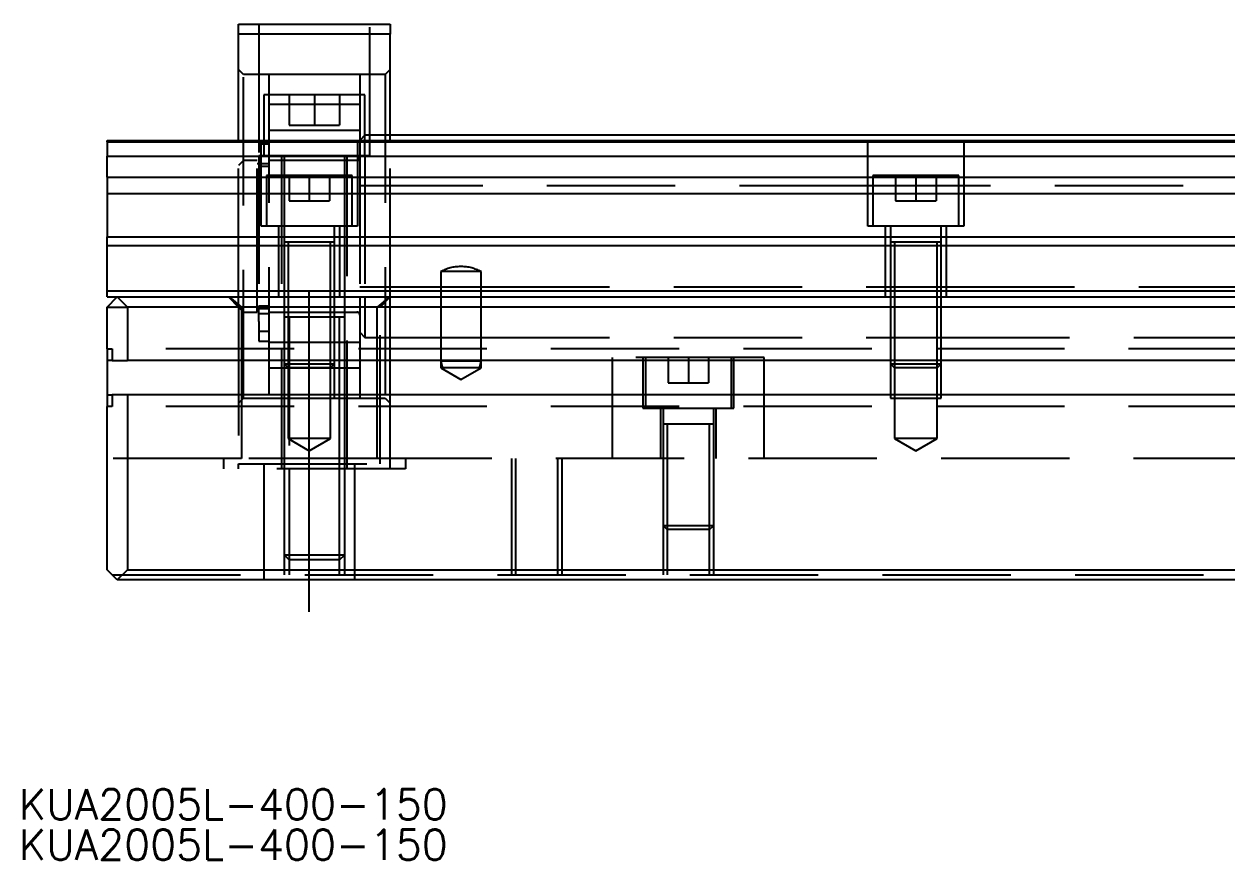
# Model space of a CAD drawing. Extents: x -10 to 750, y -346 to 120.
# Drawn here: x -8.2 to 110.8, y -345.5 to -262.8 of the extents above; entities that cross this region are included whole.
import ezdxf

# ---------------------------------------------------------------- set-up
doc = ezdxf.new("R2010")
doc.units = 0
doc.linetypes.add('CENTER', pattern=[50.8, 31.75, -6.35, 6.35, -6.35])
doc.linetypes.add('DASHED', pattern=[19.05, 12.7, -6.35])
doc.layers.get('0').update_dxf_attribs({"linetype": 'CONTINUOUS'})
doc.layers.add('CENTER', color=1, linetype='CENTER')
doc.styles.get("Standard").update_dxf_attribs({"font": 'txt.shx', "height": 3, "bigfont": 'bigfont.shx'})

# ---------------------------------------------------------------- blocks, each defined once
blk = doc.blocks.new('*U2')
at = {"color": 7, "linetype": 'CONTINUOUS'}
blk.add_text('KUA2005L-400-150', height=3, dxfattribs=at).set_placement((-8.73, -341.53))
blk = doc.blocks.new('*U3')
at = {"color": 7, "linetype": 'CONTINUOUS'}
blk.add_text('KUA2005L-400-150', height=3, dxfattribs=at).set_placement((-8.73, -345.53))

msp = doc.modelspace()

# ---------------------------------------------------------------- linework, layer by layer
at = {"color": 7, "linetype": 'CONTINUOUS'}
for p, q in [((13, -262.83), (28, -262.83)), ((13, -263.83), (13, -262.83)), ((28, -262.83), (28, -263.83)), ((13, -274.34), (13, -263.83)), ((28, -263.83), (13, -263.83)), ((28, -274.34), (28, -263.83)), ((0, -274.5), (0, -274.34)), ((0, -274.34), (125.5, -274.34)), ((0, -274.5), (0, -275.9)), ((0, -274.5), (125.5, -274.5)), ((125.5, -273.83), (28, -273.83)), ((0, -277.97), (0, -275.9)), ((0, -275.9), (125.5, -275.9)), ((0, -277.97), (0, -279.59)), ((0, -277.97), (125.5, -277.97)), ((0, -279.59), (0, -283.89)), ((0, -279.59), (125.5, -279.59)), ((0, -284.74), (0, -283.89)), ((0, -283.89), (125.5, -283.89)), ((0, -289.24), (0, -284.74)), ((0, -284.74), (400, -284.74)), ((0, -289.24), (400, -289.24)), ((0, -289.83), (0, -289.24)), ((0, -290.83), (1, -289.83)), ((0, -289.83), (1, -289.83)), ((1, -289.83), (399, -289.83)), ((1, -289.83), (2, -290.83)), ((0, -294.98), (0, -290.83)), ((398, -290.83), (2, -290.83)), ((2, -290.83), (2, -296.13)), ((22.5, -291.83), (17.5, -291.83)), ((23.5, -291.83), (17.5, -291.83)), ((23.5, -291.83), (22.5, -291.83)), ((0, -294.98), (0, -296.13)), ((0, -294.98), (0.5, -294.98)), ((0.5, -294.98), (0.5, -296.13)), ((0, -296.13), (0, -299.53)), ((0.5, -296.13), (0, -296.13)), ((0.5, -296.13), (2, -296.13)), ((398, -296.13), (2, -296.13)), ((0, -299.53), (0, -300.68)), ((0, -299.53), (0.5, -299.53)), ((2, -299.53), (0.5, -299.53)), ((0.5, -299.53), (0.5, -300.68)), ((398, -299.53), (2, -299.53)), ((2, -299.53), (2, -316.83)), ((0.5, -300.68), (0, -300.68)), ((0, -316.83), (0, -300.68)), ((60, -302.43), (55, -302.43)), ((1, -317.83), (0, -316.83)), ((2, -316.83), (1, -317.83)), ((2, -316.83), (398, -316.83)), ((399, -317.83), (1, -317.83))]:
    msp.add_line(p, q, dxfattribs=at)
at = {"color": 3, "linetype": 'DASHED'}
for p, q in [((15, -262.83), (15, -275.83)), ((26, -275.83), (26, -262.83)), ((13.5, -267.83), (13, -267.33)), ((28, -267.33), (27.5, -267.83)), ((16, -267.83), (13.5, -267.83)), ((13.5, -299.84), (13.5, -267.83)), ((25, -267.83), (16, -267.83)), ((16, -267.83), (16, -299.84)), ((27.5, -267.83), (25, -267.83)), ((25, -267.83), (25, -269.83)), ((27.5, -267.83), (27.5, -299.84)), ((15.5, -269.83), (15.5, -275.83)), ((25.5, -269.83), (15.5, -269.83)), ((18, -269.83), (18, -272.83)), ((20.5, -269.83), (20.5, -272.83)), ((23, -269.83), (23, -272.83)), ((25, -269.83), (25, -274.34)), ((25.5, -274.34), (25.5, -269.83)), ((25, -270.81), (16, -270.81)), ((25, -273.36), (16, -273.36)), ((18, -272.83), (20.5, -272.83)), ((20.5, -272.83), (23, -272.83)), ((13, -289.83), (13, -274.34)), ((16, -274.73), (15, -274.73)), ((15.25, -282.83), (15.25, -274.34)), ((24.75, -274.34), (24.75, -282.83)), ((25.5, -273.83), (25, -274.34)), ((25, -274.34), (25, -275.83)), ((28, -273.83), (25.5, -273.83)), ((25.5, -275.83), (25.5, -274.34)), ((28, -289.83), (28, -274.34)), ((75.25, -282.83), (75.25, -274.34)), ((84.75, -274.34), (84.75, -282.83)), ((15, -275.83), (26, -275.83)), ((15, -275.83), (15, -290.7)), ((17.25, -275.83), (17.25, -306.83)), ((17.5, -275.83), (17.5, -282.83)), ((23.5, -277.83), (23.5, -275.83)), ((23.75, -306.83), (23.75, -275.83)), ((25, -275.83), (25, -289.83)), ((25.5, -275.83), (25.5, -289.83)), ((13.5, -276.33), (13, -276.83)), ((14.85, -276.33), (13.5, -276.33)), ((14.85, -289.83), (14.85, -276.33)), ((16, -276.68), (14.85, -276.68)), ((16, -276.93), (15, -276.93)), ((23.5, -276.33), (16, -276.33)), ((24.7, -276.33), (23.5, -276.33)), ((25, -276.33), (24.7, -276.33)), ((15.75, -277.83), (15.75, -282.83)), ((24.25, -277.83), (15.75, -277.83)), ((18, -277.83), (18, -280.33)), ((20, -277.83), (20, -280.33)), ((22, -277.83), (22, -280.33)), ((23.5, -282.83), (23.5, -277.83)), ((24.25, -282.83), (24.25, -277.83)), ((75.75, -277.83), (75.75, -282.83)), ((84.25, -277.83), (75.75, -277.83)), ((78, -277.83), (78, -280.33)), ((80, -277.83), (80, -280.33)), ((82, -277.83), (82, -280.33)), ((84.25, -282.83), (84.25, -277.83)), ((28, -278.83), (25, -278.83)), ((75.25, -278.83), (28, -278.83)), ((75.75, -278.83), (75.25, -278.83)), ((84.25, -278.83), (75.75, -278.83)), ((84.75, -278.83), (84.25, -278.83)), ((125.5, -278.83), (84.75, -278.83)), ((18, -280.33), (20, -280.33)), ((20, -280.33), (22, -280.33)), ((78, -280.33), (80, -280.33)), ((80, -280.33), (82, -280.33)), ((24.75, -282.83), (15.25, -282.83)), ((17, -289.83), (17, -282.83)), ((17.5, -282.83), (17.5, -284.43)), ((22.5, -284.43), (22.5, -282.83)), ((23, -282.83), (23, -289.83)), ((23.5, -289.83), (23.5, -282.83)), ((84.75, -282.83), (75.25, -282.83)), ((77, -289.83), (77, -282.83)), ((77.5, -282.83), (77.5, -284.43)), ((82.5, -284.43), (82.5, -282.83)), ((83, -282.83), (83, -289.83)), ((17.5, -284.43), (17.5, -289.83)), ((17.5, -284.43), (17.5, -284.43)), ((17.5, -284.43), (17.5, -284.44)), ((22.5, -284.43), (17.5, -284.43)), ((22.5, -284.43), (17.5, -284.43)), ((22.5, -284.43), (17.5, -284.43)), ((17.9, -284.43), (17.9, -289.83)), ((22.1, -289.83), (22.1, -284.43)), ((22.5, -284.43), (22.5, -284.43)), ((22.5, -289.83), (22.5, -284.43)), ((22.5, -284.44), (22.5, -284.43)), ((77.5, -284.43), (77.5, -289.83)), ((77.5, -284.43), (77.5, -284.43)), ((77.5, -284.43), (77.5, -284.44)), ((82.5, -284.43), (77.5, -284.43)), ((77.9, -284.43), (77.9, -289.83)), ((82.1, -289.83), (82.1, -284.43)), ((82.5, -284.43), (82.5, -284.43)), ((82.5, -289.83), (82.5, -284.43)), ((82.5, -284.44), (82.5, -284.43)), ((33, -287.33), (33, -289.83)), ((37, -287.33), (33, -287.33)), ((35.06, -286.83), (34.94, -286.83)), ((37, -289.83), (37, -287.33)), ((25, -288.83), (28, -288.83)), ((28, -288.83), (33, -288.83)), ((33, -288.83), (37, -288.83)), ((37, -288.83), (77, -288.83)), ((77, -288.83), (77.5, -288.83)), ((77.5, -288.83), (77.9, -288.83)), ((77.9, -288.83), (82.1, -288.83)), ((82.1, -288.83), (82.5, -288.83)), ((82.5, -288.83), (83, -288.83)), ((83, -288.83), (137, -288.83)), ((12, -289.83), (13, -290.83)), ((12.06, -289.83), (13.29, -290.83)), ((13, -290.61), (13, -289.83)), ((14.85, -291.34), (14.85, -289.83)), ((17.5, -289.83), (17.5, -296.13)), ((17.5, -289.83), (17.5, -296.13)), ((17.9, -289.83), (17.9, -296.13)), ((22.1, -296.13), (22.1, -289.83)), ((22.5, -296.13), (22.5, -289.83)), ((22.5, -296.13), (22.5, -289.83)), ((23.5, -291.83), (23.5, -289.83)), ((25, -289.83), (25, -296.13)), ((25.5, -289.83), (25.5, -293.83)), ((27.94, -289.83), (26.71, -290.83)), ((27, -290.83), (28, -289.83)), ((28, -296.13), (28, -289.83)), ((33, -289.83), (33, -296.13)), ((37, -296.13), (37, -289.83)), ((77.5, -289.83), (77.5, -296.13)), ((77.5, -289.83), (77.5, -296.13)), ((77.9, -289.83), (77.9, -296.13)), ((82.1, -296.13), (82.1, -289.83)), ((82.5, -296.13), (82.5, -289.83)), ((82.5, -296.13), (82.5, -289.83)), ((0, -290.83), (2, -290.83)), ((13, -290.83), (13, -290.61)), ((13, -290.83), (13, -306.33)), ((13, -290.83), (13.29, -291.13)), ((13.29, -290.83), (13.29, -296.13)), ((13.29, -291.13), (13.5, -291.34)), ((13.5, -291.34), (14.85, -291.34)), ((14.85, -290.98), (16, -290.98)), ((15, -292.27), (15, -290.7)), ((15, -290.72), (16, -290.72)), ((15, -290.72), (16, -290.72)), ((16, -291.51), (15, -291.51)), ((16, -291.34), (22.5, -291.34)), ((22.5, -291.34), (23.5, -291.34)), ((23.5, -291.34), (24.7, -291.34)), ((24.7, -291.34), (25, -291.34)), ((26.71, -296.13), (26.71, -290.83)), ((27, -306.33), (27, -290.83)), ((15, -292.27), (15, -294.03)), ((23.5, -291.83), (17.5, -291.83)), ((18, -291.83), (18, -306.83)), ((23, -296.13), (23, -291.83)), ((23.5, -291.83), (23.5, -291.83)), ((23.5, -296.13), (23.5, -291.83)), ((23.5, -291.84), (23.5, -291.83)), ((15, -293.21), (16, -293.21)), ((25, -293.33), (25.5, -293.83)), ((25.5, -293.83), (26.71, -293.83)), ((26.71, -293.83), (28, -293.83)), ((28, -293.83), (33, -293.83)), ((33, -293.83), (37, -293.83)), ((37, -293.83), (77.5, -293.83)), ((77.5, -293.83), (77.9, -293.83)), ((77.9, -293.83), (82.1, -293.83)), ((82.1, -293.83), (82.5, -293.83)), ((82.5, -293.83), (133.29, -293.83)), ((399.5, -294.98), (0.5, -294.98)), ((15, -294.03), (15, -294.22)), ((15, -294.22), (16, -294.22)), ((16, -294.31), (22.5, -294.31)), ((22.5, -294.31), (23, -294.31)), ((23, -294.31), (23.5, -294.31)), ((23.5, -294.31), (25, -294.31)), ((13.29, -296.13), (13.29, -299.53)), ((17.5, -296.13), (17.5, -296.44)), ((17.5, -296.13), (17.5, -296.44)), ((17.9, -296.13), (17.9, -296.84)), ((22.1, -296.84), (22.1, -296.13)), ((22.5, -296.44), (22.5, -296.13)), ((22.5, -296.44), (22.5, -296.13)), ((23, -299.53), (23, -296.13)), ((23.5, -299.53), (23.5, -296.13)), ((25, -296.13), (25, -299.53)), ((26.71, -299.53), (26.71, -296.13)), ((28, -299.53), (28, -296.13)), ((33, -296.13), (33, -296.2)), ((33, -296.2), (33, -296.84)), ((33, -296.2), (33.17, -296.84)), ((37, -296.2), (33, -296.2)), ((36.83, -296.84), (37, -296.2)), ((37, -296.2), (37, -296.13)), ((37, -296.84), (37, -296.2)), ((65, -295.83), (50, -295.83)), ((50, -296.13), (50, -295.83)), ((50, -299.53), (50, -296.13)), ((53, -295.83), (53, -300.83)), ((53.25, -295.83), (53.25, -296.13)), ((53.25, -296.13), (53.25, -300.83)), ((55.5, -295.83), (55.5, -298.33)), ((57.5, -295.83), (57.5, -298.33)), ((59.5, -295.83), (59.5, -298.33)), ((61.75, -296.13), (61.75, -295.83)), ((61.75, -299.53), (61.75, -296.13)), ((62, -300.83), (62, -295.83)), ((65, -296.13), (65, -295.83)), ((65, -299.53), (65, -296.13)), ((77.5, -296.13), (77.5, -296.44)), ((77.5, -296.13), (77.5, -296.44)), ((77.9, -296.13), (77.9, -296.84)), ((82.1, -296.84), (82.1, -296.13)), ((82.5, -296.44), (82.5, -296.13)), ((82.5, -296.44), (82.5, -296.13)), ((16, -296.86), (25, -296.86)), ((17.5, -296.44), (17.9, -296.84)), ((17.5, -296.44), (22.5, -296.44)), ((17.5, -296.44), (17.5, -299.53)), ((22.1, -296.84), (17.9, -296.84)), ((17.9, -296.84), (17.9, -299.84)), ((22.1, -296.84), (22.5, -296.44)), ((22.1, -299.84), (22.1, -296.84)), ((22.5, -299.53), (22.5, -296.44)), ((33, -296.84), (35, -297.99)), ((37, -296.84), (33, -296.84)), ((35, -297.99), (37, -296.84)), ((77.5, -296.44), (77.9, -296.84)), ((77.5, -296.44), (82.5, -296.44)), ((77.5, -296.44), (77.5, -299.53)), ((82.1, -296.84), (77.9, -296.84)), ((77.9, -296.84), (77.9, -299.84)), ((82.1, -296.84), (82.5, -296.44)), ((82.1, -299.84), (82.1, -296.84)), ((82.5, -299.53), (82.5, -296.44)), ((55.5, -298.33), (57.5, -298.33)), ((57.5, -298.33), (59.5, -298.33)), ((13, -300.33), (13.5, -299.84)), ((13.29, -299.53), (13.29, -305.83)), ((13.5, -299.84), (16, -299.84)), ((16, -299.84), (17.5, -299.84)), ((17.5, -299.53), (17.5, -299.84)), ((17.5, -299.84), (22.5, -299.84)), ((17.5, -299.84), (17.5, -306.83)), ((17.9, -299.84), (17.9, -303.83)), ((22.1, -303.83), (22.1, -299.84)), ((22.5, -299.84), (22.5, -299.53)), ((22.5, -299.84), (23, -299.84)), ((23, -306.83), (23, -299.53)), ((23, -299.84), (23.5, -299.84)), ((23.5, -306.83), (23.5, -299.53)), ((23.5, -299.84), (25, -299.84)), ((25, -299.53), (25, -299.84)), ((25, -299.84), (27.5, -299.84)), ((26.71, -305.83), (26.71, -299.53)), ((27.5, -299.84), (28, -300.33)), ((28, -306.83), (28, -299.53)), ((50, -305.83), (50, -299.53)), ((61.75, -300.83), (61.75, -299.53)), ((65, -305.83), (65, -299.53)), ((77.5, -299.53), (77.5, -299.84)), ((77.5, -299.84), (82.5, -299.84)), ((77.9, -299.84), (77.9, -303.83)), ((82.1, -303.83), (82.1, -299.84)), ((82.5, -299.84), (82.5, -299.53)), ((399.5, -300.68), (0.5, -300.68)), ((53, -300.83), (62, -300.83)), ((54.75, -300.83), (54.75, -305.83)), ((55, -300.83), (55, -302.44)), ((60, -302.43), (60, -300.83)), ((60.25, -305.83), (60.25, -300.83)), ((55, -302.43), (55, -305.83)), ((60, -302.43), (55, -302.43)), ((55.4, -302.43), (55.4, -305.83)), ((59.6, -305.83), (59.6, -302.43)), ((60, -302.43), (60, -302.43)), ((60, -305.83), (60, -302.43)), ((60, -302.44), (60, -302.43)), ((17.9, -303.83), (20, -305.05)), ((22.1, -303.83), (17.9, -303.83)), ((20, -305.05), (22.1, -303.83)), ((77.9, -303.83), (80, -305.05)), ((82.1, -303.83), (77.9, -303.83)), ((80, -305.05), (82.1, -303.83)), ((13.29, -305.83), (0, -305.83)), ((11.5, -305.83), (11.5, -306.83)), ((29.5, -306.83), (11.5, -306.83)), ((13, -306.83), (13, -306.33)), ((13, -306.33), (27, -306.33)), ((26.71, -305.83), (13.29, -305.83)), ((15.5, -306.33), (15.5, -317.83)), ((17.5, -306.83), (17.5, -315.34)), ((17.5, -306.83), (17.5, -315.34)), ((18, -306.83), (18, -315.84)), ((23, -315.84), (23, -306.83)), ((23.5, -315.34), (23.5, -306.83)), ((23.5, -315.34), (23.5, -306.83)), ((24.5, -317.83), (24.5, -306.33)), ((133.29, -305.83), (26.71, -305.83)), ((29.5, -305.83), (29.5, -306.83)), ((40, -305.83), (40, -317.33)), ((40.4, -305.83), (40.4, -317.33)), ((44.6, -317.33), (44.6, -305.83)), ((45, -317.33), (45, -305.83)), ((55, -305.83), (55, -312.44)), ((55, -305.83), (55, -312.44)), ((55.4, -305.83), (55.4, -312.84)), ((59.6, -312.84), (59.6, -305.83)), ((60, -312.44), (60, -305.83)), ((60, -312.44), (60, -305.83)), ((55, -312.44), (55.4, -312.84)), ((55, -312.44), (60, -312.44)), ((55, -312.44), (55, -317.33)), ((59.6, -312.84), (55.4, -312.84)), ((55.4, -312.84), (55.4, -317.33)), ((59.6, -312.84), (60, -312.44)), ((59.6, -317.33), (59.6, -312.84)), ((60, -317.33), (60, -312.44)), ((17.5, -315.34), (18, -315.84)), ((17.5, -315.34), (23.5, -315.34)), ((17.5, -315.34), (17.5, -317.33)), ((23, -315.84), (23.5, -315.34)), ((23.5, -317.33), (23.5, -315.34)), ((23, -315.84), (18, -315.84)), ((18, -315.84), (18, -317.33)), ((23, -317.33), (23, -315.84)), ((0.5, -317.33), (399.5, -317.33))]:
    msp.add_line(p, q, dxfattribs=at)
for centre, radius, start, end in [((24.7, -276.03), 0.3, 279.5941, 360), ((24.7, -276.03), 0.3, 270, 279.5941), ((34.94, -290.83), 4, 90, 118.9695), ((35.06, -290.83), 4, 61.0305, 90), ((24.7, -291.64), 0.3, 0, 90)]:
    msp.add_arc(centre, radius, start, end, dxfattribs=at)
at = {"layer": 'CENTER', "color": 1, "linetype": 'CENTER'}
msp.add_line((20, -320.98), (20, -288.18), dxfattribs=at)

# ---------------------------------------------------------------- block references
at = {"color": 7, "linetype": 'CONTINUOUS'}
for name in ['*U2', '*U3']:
    msp.add_blockref(name, (0, 0), dxfattribs=at)

doc.saveas('drawing.dxf')
